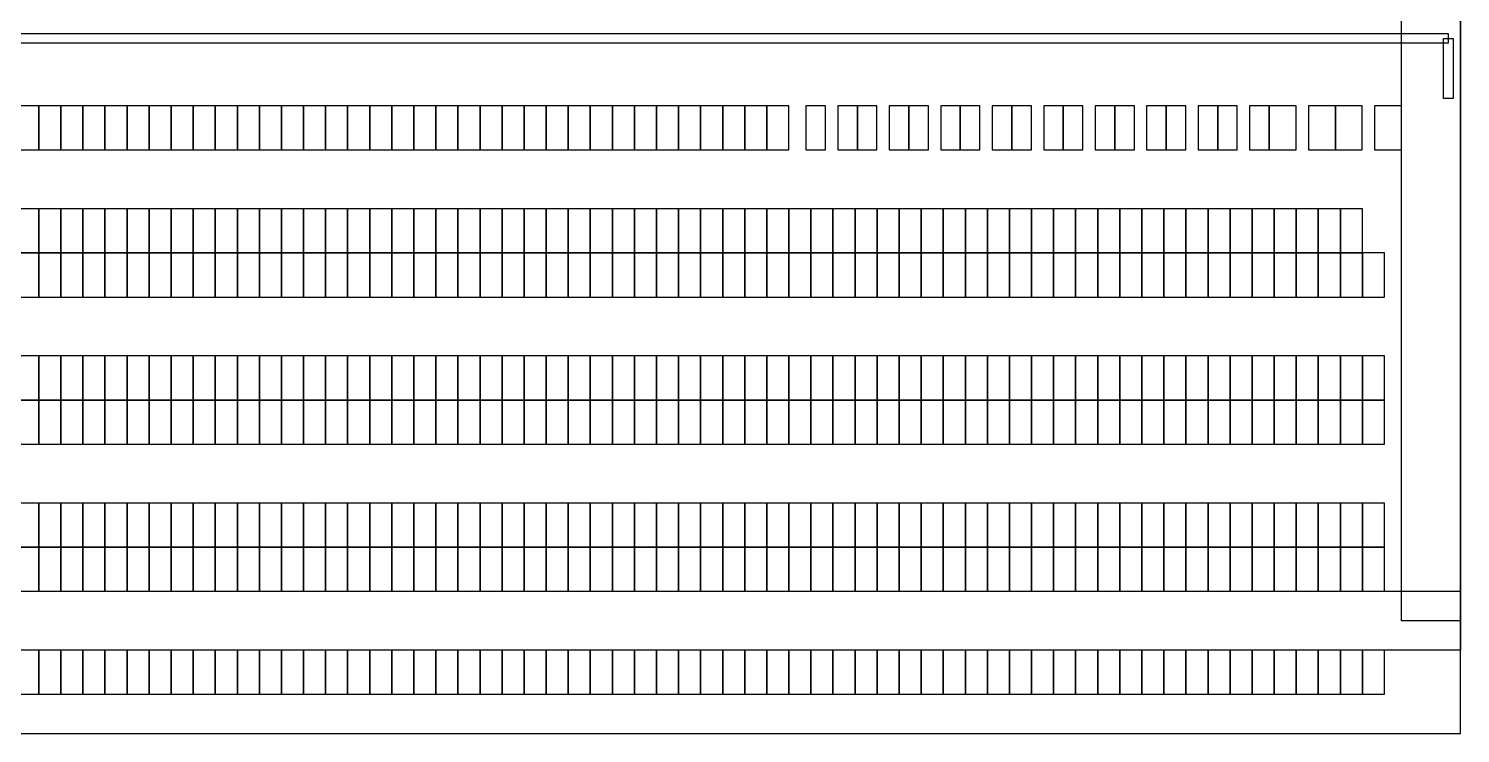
# Model space of a CAD drawing. Header units: metres. Extents: x 0 to 420, y -12 to 485.
# Drawn here: x 242 to 420, y 0 to 87.6 of the extents above; entities that cross this region are included whole.
import ezdxf

# ---------------------------------------------------------------- set-up
doc = ezdxf.new("R2010")
doc.units = ezdxf.units.M
for name, color, linetype in [('ASSUMED_BOUNDARY', 7, 'CONTINUOUS'), ('PARKING_L1', 7, 'CONTINUOUS'), ('PARKING_L1_ADA', 7, 'CONTINUOUS'), ('SITE_ROADS', 7, 'CONTINUOUS'), ('SITE_WALKS', 7, 'CONTINUOUS')]:
    doc.layers.add(name, color=color, linetype=linetype)

msp = doc.modelspace()

# ---------------------------------------------------------------- linework, layer by layer
at = {"layer": 'ASSUMED_BOUNDARY'}
msp.add_lwpolyline([(0, 0), (420, 0), (420, 485.4), (0, 485.4)], close=True, dxfattribs=at)
at = {"layer": 'PARKING_L1'}
for points in [[(240.4872, 72.5216), (243.2304, 72.5216), (243.2304, 78.008), (240.4872, 78.008)], [(243.2304, 72.5216), (245.9736, 72.5216), (245.9736, 78.008), (243.2304, 78.008)], [(245.9736, 72.5216), (248.7168, 72.5216), (248.7168, 78.008), (245.9736, 78.008)], [(248.7168, 72.5216), (251.46, 72.5216), (251.46, 78.008), (248.7168, 78.008)], [(251.46, 72.5216), (254.2032, 72.5216), (254.2032, 78.008), (251.46, 78.008)], [(254.2032, 72.5216), (256.9464, 72.5216), (256.9464, 78.008), (254.2032, 78.008)], [(256.9464, 72.5216), (259.6896, 72.5216), (259.6896, 78.008), (256.9464, 78.008)], [(259.6896, 72.5216), (262.4328, 72.5216), (262.4328, 78.008), (259.6896, 78.008)], [(262.4328, 72.5216), (265.176, 72.5216), (265.176, 78.008), (262.4328, 78.008)], [(265.176, 72.5216), (267.9192, 72.5216), (267.9192, 78.008), (265.176, 78.008)], [(267.9192, 72.5216), (270.6624, 72.5216), (270.6624, 78.008), (267.9192, 78.008)], [(270.6624, 72.5216), (273.4056, 72.5216), (273.4056, 78.008), (270.6624, 78.008)], [(273.4056, 72.5216), (276.1488, 72.5216), (276.1488, 78.008), (273.4056, 78.008)], [(276.1488, 72.5216), (278.892, 72.5216), (278.892, 78.008), (276.1488, 78.008)], [(278.892, 72.5216), (281.6352, 72.5216), (281.6352, 78.008), (278.892, 78.008)], [(281.6352, 72.5216), (284.3784, 72.5216), (284.3784, 78.008), (281.6352, 78.008)], [(284.3784, 72.5216), (287.1216, 72.5216), (287.1216, 78.008), (284.3784, 78.008)], [(287.1216, 72.5216), (289.8648, 72.5216), (289.8648, 78.008), (287.1216, 78.008)], [(289.8648, 72.5216), (292.608, 72.5216), (292.608, 78.008), (289.8648, 78.008)], [(292.608, 72.5216), (295.3512, 72.5216), (295.3512, 78.008), (292.608, 78.008)], [(295.3512, 72.5216), (298.0944, 72.5216), (298.0944, 78.008), (295.3512, 78.008)], [(298.0944, 72.5216), (300.8376, 72.5216), (300.8376, 78.008), (298.0944, 78.008)], [(300.8376, 72.5216), (303.5808, 72.5216), (303.5808, 78.008), (300.8376, 78.008)], [(303.5808, 72.5216), (306.324, 72.5216), (306.324, 78.008), (303.5808, 78.008)], [(306.324, 72.5216), (309.0672, 72.5216), (309.0672, 78.008), (306.324, 78.008)], [(309.0672, 72.5216), (311.8104, 72.5216), (311.8104, 78.008), (309.0672, 78.008)], [(311.8104, 72.5216), (314.5536, 72.5216), (314.5536, 78.008), (311.8104, 78.008)], [(314.5536, 72.5216), (317.2968, 72.5216), (317.2968, 78.008), (314.5536, 78.008)], [(317.2968, 72.5216), (320.04, 72.5216), (320.04, 78.008), (317.2968, 78.008)], [(320.04, 72.5216), (322.7832, 72.5216), (322.7832, 78.008), (320.04, 78.008)], [(322.7832, 72.5216), (325.5264, 72.5216), (325.5264, 78.008), (322.7832, 78.008)], [(325.5264, 72.5216), (328.2696, 72.5216), (328.2696, 78.008), (325.5264, 78.008)], [(328.2696, 72.5216), (331.0128, 72.5216), (331.0128, 78.008), (328.2696, 78.008)], [(331.0128, 72.5216), (333.756, 72.5216), (333.756, 78.008), (331.0128, 78.008)], [(333.756, 72.5216), (336.4992, 72.5216), (336.4992, 78.008), (333.756, 78.008)], [(240.4872, 59.72), (243.2304, 59.72), (243.2304, 65.2064), (240.4872, 65.2064)], [(243.2304, 59.72), (245.9736, 59.72), (245.9736, 65.2064), (243.2304, 65.2064)], [(245.9736, 59.72), (248.7168, 59.72), (248.7168, 65.2064), (245.9736, 65.2064)], [(248.7168, 59.72), (251.46, 59.72), (251.46, 65.2064), (248.7168, 65.2064)], [(251.46, 59.72), (254.2032, 59.72), (254.2032, 65.2064), (251.46, 65.2064)], [(254.2032, 59.72), (256.9464, 59.72), (256.9464, 65.2064), (254.2032, 65.2064)], [(256.9464, 59.72), (259.6896, 59.72), (259.6896, 65.2064), (256.9464, 65.2064)], [(259.6896, 59.72), (262.4328, 59.72), (262.4328, 65.2064), (259.6896, 65.2064)], [(262.4328, 59.72), (265.176, 59.72), (265.176, 65.2064), (262.4328, 65.2064)], [(265.176, 59.72), (267.9192, 59.72), (267.9192, 65.2064), (265.176, 65.2064)], [(267.9192, 59.72), (270.6624, 59.72), (270.6624, 65.2064), (267.9192, 65.2064)], [(270.6624, 59.72), (273.4056, 59.72), (273.4056, 65.2064), (270.6624, 65.2064)], [(273.4056, 59.72), (276.1488, 59.72), (276.1488, 65.2064), (273.4056, 65.2064)], [(276.1488, 59.72), (278.892, 59.72), (278.892, 65.2064), (276.1488, 65.2064)], [(278.892, 59.72), (281.6352, 59.72), (281.6352, 65.2064), (278.892, 65.2064)], [(281.6352, 59.72), (284.3784, 59.72), (284.3784, 65.2064), (281.6352, 65.2064)], [(284.3784, 59.72), (287.1216, 59.72), (287.1216, 65.2064), (284.3784, 65.2064)], [(287.1216, 59.72), (289.8648, 59.72), (289.8648, 65.2064), (287.1216, 65.2064)], [(289.8648, 59.72), (292.608, 59.72), (292.608, 65.2064), (289.8648, 65.2064)], [(292.608, 59.72), (295.3512, 59.72), (295.3512, 65.2064), (292.608, 65.2064)], [(295.3512, 59.72), (298.0944, 59.72), (298.0944, 65.2064), (295.3512, 65.2064)], [(298.0944, 59.72), (300.8376, 59.72), (300.8376, 65.2064), (298.0944, 65.2064)], [(300.8376, 59.72), (303.5808, 59.72), (303.5808, 65.2064), (300.8376, 65.2064)], [(303.5808, 59.72), (306.324, 59.72), (306.324, 65.2064), (303.5808, 65.2064)], [(306.324, 59.72), (309.0672, 59.72), (309.0672, 65.2064), (306.324, 65.2064)], [(309.0672, 59.72), (311.8104, 59.72), (311.8104, 65.2064), (309.0672, 65.2064)], [(311.8104, 59.72), (314.5536, 59.72), (314.5536, 65.2064), (311.8104, 65.2064)], [(314.5536, 59.72), (317.2968, 59.72), (317.2968, 65.2064), (314.5536, 65.2064)], [(317.2968, 59.72), (320.04, 59.72), (320.04, 65.2064), (317.2968, 65.2064)], [(320.04, 59.72), (322.7832, 59.72), (322.7832, 65.2064), (320.04, 65.2064)], [(322.7832, 59.72), (325.5264, 59.72), (325.5264, 65.2064), (322.7832, 65.2064)], [(325.5264, 59.72), (328.2696, 59.72), (328.2696, 65.2064), (325.5264, 65.2064)], [(328.2696, 59.72), (331.0128, 59.72), (331.0128, 65.2064), (328.2696, 65.2064)], [(331.0128, 59.72), (333.756, 59.72), (333.756, 65.2064), (331.0128, 65.2064)], [(333.756, 59.72), (336.4992, 59.72), (336.4992, 65.2064), (333.756, 65.2064)], [(336.4992, 59.72), (339.2424, 59.72), (339.2424, 65.2064), (336.4992, 65.2064)], [(339.2424, 59.72), (341.9856, 59.72), (341.9856, 65.2064), (339.2424, 65.2064)], [(341.9856, 59.72), (344.7288, 59.72), (344.7288, 65.2064), (341.9856, 65.2064)], [(344.7288, 59.72), (347.472, 59.72), (347.472, 65.2064), (344.7288, 65.2064)], [(347.472, 59.72), (350.2152, 59.72), (350.2152, 65.2064), (347.472, 65.2064)], [(350.2152, 59.72), (352.9584, 59.72), (352.9584, 65.2064), (350.2152, 65.2064)], [(352.9584, 59.72), (355.7016, 59.72), (355.7016, 65.2064), (352.9584, 65.2064)], [(355.7016, 59.72), (358.4448, 59.72), (358.4448, 65.2064), (355.7016, 65.2064)], [(358.4448, 59.72), (361.188, 59.72), (361.188, 65.2064), (358.4448, 65.2064)], [(361.188, 59.72), (363.9312, 59.72), (363.9312, 65.2064), (361.188, 65.2064)], [(363.9312, 59.72), (366.6744, 59.72), (366.6744, 65.2064), (363.9312, 65.2064)], [(366.6744, 59.72), (369.4176, 59.72), (369.4176, 65.2064), (366.6744, 65.2064)], [(369.4176, 59.72), (372.1608, 59.72), (372.1608, 65.2064), (369.4176, 65.2064)], [(372.1608, 59.72), (374.904, 59.72), (374.904, 65.2064), (372.1608, 65.2064)], [(374.904, 59.72), (377.6472, 59.72), (377.6472, 65.2064), (374.904, 65.2064)], [(377.6472, 59.72), (380.3904, 59.72), (380.3904, 65.2064), (377.6472, 65.2064)], [(380.3904, 59.72), (383.1336, 59.72), (383.1336, 65.2064), (380.3904, 65.2064)], [(383.1336, 59.72), (385.8768, 59.72), (385.8768, 65.2064), (383.1336, 65.2064)], [(385.8768, 59.72), (388.62, 59.72), (388.62, 65.2064), (385.8768, 65.2064)], [(388.62, 59.72), (391.3632, 59.72), (391.3632, 65.2064), (388.62, 65.2064)], [(391.3632, 59.72), (394.1064, 59.72), (394.1064, 65.2064), (391.3632, 65.2064)], [(394.1064, 59.72), (396.8496, 59.72), (396.8496, 65.2064), (394.1064, 65.2064)], [(396.8496, 59.72), (399.5928, 59.72), (399.5928, 65.2064), (396.8496, 65.2064)], [(399.5928, 59.72), (402.336, 59.72), (402.336, 65.2064), (399.5928, 65.2064)], [(402.336, 59.72), (405.0792, 59.72), (405.0792, 65.2064), (402.336, 65.2064)], [(405.0792, 59.72), (407.8224, 59.72), (407.8224, 65.2064), (405.0792, 65.2064)], [(240.4872, 54.2336), (243.2304, 54.2336), (243.2304, 59.72), (240.4872, 59.72)], [(243.2304, 54.2336), (245.9736, 54.2336), (245.9736, 59.72), (243.2304, 59.72)], [(245.9736, 54.2336), (248.7168, 54.2336), (248.7168, 59.72), (245.9736, 59.72)], [(248.7168, 54.2336), (251.46, 54.2336), (251.46, 59.72), (248.7168, 59.72)], [(251.46, 54.2336), (254.2032, 54.2336), (254.2032, 59.72), (251.46, 59.72)], [(254.2032, 54.2336), (256.9464, 54.2336), (256.9464, 59.72), (254.2032, 59.72)], [(256.9464, 54.2336), (259.6896, 54.2336), (259.6896, 59.72), (256.9464, 59.72)], [(259.6896, 54.2336), (262.4328, 54.2336), (262.4328, 59.72), (259.6896, 59.72)], [(262.4328, 54.2336), (265.176, 54.2336), (265.176, 59.72), (262.4328, 59.72)], [(265.176, 54.2336), (267.9192, 54.2336), (267.9192, 59.72), (265.176, 59.72)], [(267.9192, 54.2336), (270.6624, 54.2336), (270.6624, 59.72), (267.9192, 59.72)], [(270.6624, 54.2336), (273.4056, 54.2336), (273.4056, 59.72), (270.6624, 59.72)], [(273.4056, 54.2336), (276.1488, 54.2336), (276.1488, 59.72), (273.4056, 59.72)], [(276.1488, 54.2336), (278.892, 54.2336), (278.892, 59.72), (276.1488, 59.72)], [(278.892, 54.2336), (281.6352, 54.2336), (281.6352, 59.72), (278.892, 59.72)], [(281.6352, 54.2336), (284.3784, 54.2336), (284.3784, 59.72), (281.6352, 59.72)], [(284.3784, 54.2336), (287.1216, 54.2336), (287.1216, 59.72), (284.3784, 59.72)], [(287.1216, 54.2336), (289.8648, 54.2336), (289.8648, 59.72), (287.1216, 59.72)], [(289.8648, 54.2336), (292.608, 54.2336), (292.608, 59.72), (289.8648, 59.72)], [(292.608, 54.2336), (295.3512, 54.2336), (295.3512, 59.72), (292.608, 59.72)], [(295.3512, 54.2336), (298.0944, 54.2336), (298.0944, 59.72), (295.3512, 59.72)], [(298.0944, 54.2336), (300.8376, 54.2336), (300.8376, 59.72), (298.0944, 59.72)], [(300.8376, 54.2336), (303.5808, 54.2336), (303.5808, 59.72), (300.8376, 59.72)], [(303.5808, 54.2336), (306.324, 54.2336), (306.324, 59.72), (303.5808, 59.72)], [(306.324, 54.2336), (309.0672, 54.2336), (309.0672, 59.72), (306.324, 59.72)], [(309.0672, 54.2336), (311.8104, 54.2336), (311.8104, 59.72), (309.0672, 59.72)], [(311.8104, 54.2336), (314.5536, 54.2336), (314.5536, 59.72), (311.8104, 59.72)], [(314.5536, 54.2336), (317.2968, 54.2336), (317.2968, 59.72), (314.5536, 59.72)], [(317.2968, 54.2336), (320.04, 54.2336), (320.04, 59.72), (317.2968, 59.72)], [(320.04, 54.2336), (322.7832, 54.2336), (322.7832, 59.72), (320.04, 59.72)], [(322.7832, 54.2336), (325.5264, 54.2336), (325.5264, 59.72), (322.7832, 59.72)], [(325.5264, 54.2336), (328.2696, 54.2336), (328.2696, 59.72), (325.5264, 59.72)], [(328.2696, 54.2336), (331.0128, 54.2336), (331.0128, 59.72), (328.2696, 59.72)], [(331.0128, 54.2336), (333.756, 54.2336), (333.756, 59.72), (331.0128, 59.72)], [(333.756, 54.2336), (336.4992, 54.2336), (336.4992, 59.72), (333.756, 59.72)], [(336.4992, 54.2336), (339.2424, 54.2336), (339.2424, 59.72), (336.4992, 59.72)], [(339.2424, 54.2336), (341.9856, 54.2336), (341.9856, 59.72), (339.2424, 59.72)], [(341.9856, 54.2336), (344.7288, 54.2336), (344.7288, 59.72), (341.9856, 59.72)], [(344.7288, 54.2336), (347.472, 54.2336), (347.472, 59.72), (344.7288, 59.72)], [(347.472, 54.2336), (350.2152, 54.2336), (350.2152, 59.72), (347.472, 59.72)], [(350.2152, 54.2336), (352.9584, 54.2336), (352.9584, 59.72), (350.2152, 59.72)], [(352.9584, 54.2336), (355.7016, 54.2336), (355.7016, 59.72), (352.9584, 59.72)], [(355.7016, 54.2336), (358.4448, 54.2336), (358.4448, 59.72), (355.7016, 59.72)], [(358.4448, 54.2336), (361.188, 54.2336), (361.188, 59.72), (358.4448, 59.72)], [(361.188, 54.2336), (363.9312, 54.2336), (363.9312, 59.72), (361.188, 59.72)], [(363.9312, 54.2336), (366.6744, 54.2336), (366.6744, 59.72), (363.9312, 59.72)], [(366.6744, 54.2336), (369.4176, 54.2336), (369.4176, 59.72), (366.6744, 59.72)], [(369.4176, 54.2336), (372.1608, 54.2336), (372.1608, 59.72), (369.4176, 59.72)], [(372.1608, 54.2336), (374.904, 54.2336), (374.904, 59.72), (372.1608, 59.72)], [(374.904, 54.2336), (377.6472, 54.2336), (377.6472, 59.72), (374.904, 59.72)], [(377.6472, 54.2336), (380.3904, 54.2336), (380.3904, 59.72), (377.6472, 59.72)], [(380.3904, 54.2336), (383.1336, 54.2336), (383.1336, 59.72), (380.3904, 59.72)], [(383.1336, 54.2336), (385.8768, 54.2336), (385.8768, 59.72), (383.1336, 59.72)], [(385.8768, 54.2336), (388.62, 54.2336), (388.62, 59.72), (385.8768, 59.72)], [(388.62, 54.2336), (391.3632, 54.2336), (391.3632, 59.72), (388.62, 59.72)], [(391.3632, 54.2336), (394.1064, 54.2336), (394.1064, 59.72), (391.3632, 59.72)], [(394.1064, 54.2336), (396.8496, 54.2336), (396.8496, 59.72), (394.1064, 59.72)], [(396.8496, 54.2336), (399.5928, 54.2336), (399.5928, 59.72), (396.8496, 59.72)], [(399.5928, 54.2336), (402.336, 54.2336), (402.336, 59.72), (399.5928, 59.72)], [(402.336, 54.2336), (405.0792, 54.2336), (405.0792, 59.72), (402.336, 59.72)], [(405.0792, 54.2336), (407.8224, 54.2336), (407.8224, 59.72), (405.0792, 59.72)], [(407.8224, 54.2336), (410.5656, 54.2336), (410.5656, 59.72), (407.8224, 59.72)], [(240.4872, 41.432), (243.2304, 41.432), (243.2304, 46.9184), (240.4872, 46.9184)], [(243.2304, 41.432), (245.9736, 41.432), (245.9736, 46.9184), (243.2304, 46.9184)], [(245.9736, 41.432), (248.7168, 41.432), (248.7168, 46.9184), (245.9736, 46.9184)], [(248.7168, 41.432), (251.46, 41.432), (251.46, 46.9184), (248.7168, 46.9184)], [(251.46, 41.432), (254.2032, 41.432), (254.2032, 46.9184), (251.46, 46.9184)], [(254.2032, 41.432), (256.9464, 41.432), (256.9464, 46.9184), (254.2032, 46.9184)], [(256.9464, 41.432), (259.6896, 41.432), (259.6896, 46.9184), (256.9464, 46.9184)], [(259.6896, 41.432), (262.4328, 41.432), (262.4328, 46.9184), (259.6896, 46.9184)], [(262.4328, 41.432), (265.176, 41.432), (265.176, 46.9184), (262.4328, 46.9184)], [(265.176, 41.432), (267.9192, 41.432), (267.9192, 46.9184), (265.176, 46.9184)], [(267.9192, 41.432), (270.6624, 41.432), (270.6624, 46.9184), (267.9192, 46.9184)], [(270.6624, 41.432), (273.4056, 41.432), (273.4056, 46.9184), (270.6624, 46.9184)], [(273.4056, 41.432), (276.1488, 41.432), (276.1488, 46.9184), (273.4056, 46.9184)], [(276.1488, 41.432), (278.892, 41.432), (278.892, 46.9184), (276.1488, 46.9184)], [(278.892, 41.432), (281.6352, 41.432), (281.6352, 46.9184), (278.892, 46.9184)], [(281.6352, 41.432), (284.3784, 41.432), (284.3784, 46.9184), (281.6352, 46.9184)], [(284.3784, 41.432), (287.1216, 41.432), (287.1216, 46.9184), (284.3784, 46.9184)], [(287.1216, 41.432), (289.8648, 41.432), (289.8648, 46.9184), (287.1216, 46.9184)], [(289.8648, 41.432), (292.608, 41.432), (292.608, 46.9184), (289.8648, 46.9184)], [(292.608, 41.432), (295.3512, 41.432), (295.3512, 46.9184), (292.608, 46.9184)], [(295.3512, 41.432), (298.0944, 41.432), (298.0944, 46.9184), (295.3512, 46.9184)], [(298.0944, 41.432), (300.8376, 41.432), (300.8376, 46.9184), (298.0944, 46.9184)], [(300.8376, 41.432), (303.5808, 41.432), (303.5808, 46.9184), (300.8376, 46.9184)], [(303.5808, 41.432), (306.324, 41.432), (306.324, 46.9184), (303.5808, 46.9184)], [(306.324, 41.432), (309.0672, 41.432), (309.0672, 46.9184), (306.324, 46.9184)], [(309.0672, 41.432), (311.8104, 41.432), (311.8104, 46.9184), (309.0672, 46.9184)], [(311.8104, 41.432), (314.5536, 41.432), (314.5536, 46.9184), (311.8104, 46.9184)], [(314.5536, 41.432), (317.2968, 41.432), (317.2968, 46.9184), (314.5536, 46.9184)], [(317.2968, 41.432), (320.04, 41.432), (320.04, 46.9184), (317.2968, 46.9184)], [(320.04, 41.432), (322.7832, 41.432), (322.7832, 46.9184), (320.04, 46.9184)], [(322.7832, 41.432), (325.5264, 41.432), (325.5264, 46.9184), (322.7832, 46.9184)], [(325.5264, 41.432), (328.2696, 41.432), (328.2696, 46.9184), (325.5264, 46.9184)], [(328.2696, 41.432), (331.0128, 41.432), (331.0128, 46.9184), (328.2696, 46.9184)], [(331.0128, 41.432), (333.756, 41.432), (333.756, 46.9184), (331.0128, 46.9184)], [(333.756, 41.432), (336.4992, 41.432), (336.4992, 46.9184), (333.756, 46.9184)], [(336.4992, 41.432), (339.2424, 41.432), (339.2424, 46.9184), (336.4992, 46.9184)], [(339.2424, 41.432), (341.9856, 41.432), (341.9856, 46.9184), (339.2424, 46.9184)], [(341.9856, 41.432), (344.7288, 41.432), (344.7288, 46.9184), (341.9856, 46.9184)], [(344.7288, 41.432), (347.472, 41.432), (347.472, 46.9184), (344.7288, 46.9184)], [(347.472, 41.432), (350.2152, 41.432), (350.2152, 46.9184), (347.472, 46.9184)], [(350.2152, 41.432), (352.9584, 41.432), (352.9584, 46.9184), (350.2152, 46.9184)], [(352.9584, 41.432), (355.7016, 41.432), (355.7016, 46.9184), (352.9584, 46.9184)], [(355.7016, 41.432), (358.4448, 41.432), (358.4448, 46.9184), (355.7016, 46.9184)], [(358.4448, 41.432), (361.188, 41.432), (361.188, 46.9184), (358.4448, 46.9184)], [(361.188, 41.432), (363.9312, 41.432), (363.9312, 46.9184), (361.188, 46.9184)], [(363.9312, 41.432), (366.6744, 41.432), (366.6744, 46.9184), (363.9312, 46.9184)], [(366.6744, 41.432), (369.4176, 41.432), (369.4176, 46.9184), (366.6744, 46.9184)], [(369.4176, 41.432), (372.1608, 41.432), (372.1608, 46.9184), (369.4176, 46.9184)], [(372.1608, 41.432), (374.904, 41.432), (374.904, 46.9184), (372.1608, 46.9184)], [(374.904, 41.432), (377.6472, 41.432), (377.6472, 46.9184), (374.904, 46.9184)], [(377.6472, 41.432), (380.3904, 41.432), (380.3904, 46.9184), (377.6472, 46.9184)], [(380.3904, 41.432), (383.1336, 41.432), (383.1336, 46.9184), (380.3904, 46.9184)], [(383.1336, 41.432), (385.8768, 41.432), (385.8768, 46.9184), (383.1336, 46.9184)], [(385.8768, 41.432), (388.62, 41.432), (388.62, 46.9184), (385.8768, 46.9184)], [(388.62, 41.432), (391.3632, 41.432), (391.3632, 46.9184), (388.62, 46.9184)], [(391.3632, 41.432), (394.1064, 41.432), (394.1064, 46.9184), (391.3632, 46.9184)], [(394.1064, 41.432), (396.8496, 41.432), (396.8496, 46.9184), (394.1064, 46.9184)], [(396.8496, 41.432), (399.5928, 41.432), (399.5928, 46.9184), (396.8496, 46.9184)], [(399.5928, 41.432), (402.336, 41.432), (402.336, 46.9184), (399.5928, 46.9184)], [(402.336, 41.432), (405.0792, 41.432), (405.0792, 46.9184), (402.336, 46.9184)], [(405.0792, 41.432), (407.8224, 41.432), (407.8224, 46.9184), (405.0792, 46.9184)], [(407.8224, 41.432), (410.5656, 41.432), (410.5656, 46.9184), (407.8224, 46.9184)], [(240.4872, 35.9456), (243.2304, 35.9456), (243.2304, 41.432), (240.4872, 41.432)], [(243.2304, 35.9456), (245.9736, 35.9456), (245.9736, 41.432), (243.2304, 41.432)], [(245.9736, 35.9456), (248.7168, 35.9456), (248.7168, 41.432), (245.9736, 41.432)], [(248.7168, 35.9456), (251.46, 35.9456), (251.46, 41.432), (248.7168, 41.432)], [(251.46, 35.9456), (254.2032, 35.9456), (254.2032, 41.432), (251.46, 41.432)], [(254.2032, 35.9456), (256.9464, 35.9456), (256.9464, 41.432), (254.2032, 41.432)], [(256.9464, 35.9456), (259.6896, 35.9456), (259.6896, 41.432), (256.9464, 41.432)], [(259.6896, 35.9456), (262.4328, 35.9456), (262.4328, 41.432), (259.6896, 41.432)], [(262.4328, 35.9456), (265.176, 35.9456), (265.176, 41.432), (262.4328, 41.432)], [(265.176, 35.9456), (267.9192, 35.9456), (267.9192, 41.432), (265.176, 41.432)], [(267.9192, 35.9456), (270.6624, 35.9456), (270.6624, 41.432), (267.9192, 41.432)], [(270.6624, 35.9456), (273.4056, 35.9456), (273.4056, 41.432), (270.6624, 41.432)], [(273.4056, 35.9456), (276.1488, 35.9456), (276.1488, 41.432), (273.4056, 41.432)], [(276.1488, 35.9456), (278.892, 35.9456), (278.892, 41.432), (276.1488, 41.432)], [(278.892, 35.9456), (281.6352, 35.9456), (281.6352, 41.432), (278.892, 41.432)], [(281.6352, 35.9456), (284.3784, 35.9456), (284.3784, 41.432), (281.6352, 41.432)], [(284.3784, 35.9456), (287.1216, 35.9456), (287.1216, 41.432), (284.3784, 41.432)], [(287.1216, 35.9456), (289.8648, 35.9456), (289.8648, 41.432), (287.1216, 41.432)], [(289.8648, 35.9456), (292.608, 35.9456), (292.608, 41.432), (289.8648, 41.432)], [(292.608, 35.9456), (295.3512, 35.9456), (295.3512, 41.432), (292.608, 41.432)], [(295.3512, 35.9456), (298.0944, 35.9456), (298.0944, 41.432), (295.3512, 41.432)], [(298.0944, 35.9456), (300.8376, 35.9456), (300.8376, 41.432), (298.0944, 41.432)], [(300.8376, 35.9456), (303.5808, 35.9456), (303.5808, 41.432), (300.8376, 41.432)], [(303.5808, 35.9456), (306.324, 35.9456), (306.324, 41.432), (303.5808, 41.432)], [(306.324, 35.9456), (309.0672, 35.9456), (309.0672, 41.432), (306.324, 41.432)], [(309.0672, 35.9456), (311.8104, 35.9456), (311.8104, 41.432), (309.0672, 41.432)], [(311.8104, 35.9456), (314.5536, 35.9456), (314.5536, 41.432), (311.8104, 41.432)], [(314.5536, 35.9456), (317.2968, 35.9456), (317.2968, 41.432), (314.5536, 41.432)], [(317.2968, 35.9456), (320.04, 35.9456), (320.04, 41.432), (317.2968, 41.432)], [(320.04, 35.9456), (322.7832, 35.9456), (322.7832, 41.432), (320.04, 41.432)], [(322.7832, 35.9456), (325.5264, 35.9456), (325.5264, 41.432), (322.7832, 41.432)], [(325.5264, 35.9456), (328.2696, 35.9456), (328.2696, 41.432), (325.5264, 41.432)], [(328.2696, 35.9456), (331.0128, 35.9456), (331.0128, 41.432), (328.2696, 41.432)], [(331.0128, 35.9456), (333.756, 35.9456), (333.756, 41.432), (331.0128, 41.432)], [(333.756, 35.9456), (336.4992, 35.9456), (336.4992, 41.432), (333.756, 41.432)], [(336.4992, 35.9456), (339.2424, 35.9456), (339.2424, 41.432), (336.4992, 41.432)], [(339.2424, 35.9456), (341.9856, 35.9456), (341.9856, 41.432), (339.2424, 41.432)], [(341.9856, 35.9456), (344.7288, 35.9456), (344.7288, 41.432), (341.9856, 41.432)], [(344.7288, 35.9456), (347.472, 35.9456), (347.472, 41.432), (344.7288, 41.432)], [(347.472, 35.9456), (350.2152, 35.9456), (350.2152, 41.432), (347.472, 41.432)], [(350.2152, 35.9456), (352.9584, 35.9456), (352.9584, 41.432), (350.2152, 41.432)], [(352.9584, 35.9456), (355.7016, 35.9456), (355.7016, 41.432), (352.9584, 41.432)], [(355.7016, 35.9456), (358.4448, 35.9456), (358.4448, 41.432), (355.7016, 41.432)], [(358.4448, 35.9456), (361.188, 35.9456), (361.188, 41.432), (358.4448, 41.432)], [(361.188, 35.9456), (363.9312, 35.9456), (363.9312, 41.432), (361.188, 41.432)], [(363.9312, 35.9456), (366.6744, 35.9456), (366.6744, 41.432), (363.9312, 41.432)], [(366.6744, 35.9456), (369.4176, 35.9456), (369.4176, 41.432), (366.6744, 41.432)], [(369.4176, 35.9456), (372.1608, 35.9456), (372.1608, 41.432), (369.4176, 41.432)], [(372.1608, 35.9456), (374.904, 35.9456), (374.904, 41.432), (372.1608, 41.432)], [(374.904, 35.9456), (377.6472, 35.9456), (377.6472, 41.432), (374.904, 41.432)], [(377.6472, 35.9456), (380.3904, 35.9456), (380.3904, 41.432), (377.6472, 41.432)], [(380.3904, 35.9456), (383.1336, 35.9456), (383.1336, 41.432), (380.3904, 41.432)], [(383.1336, 35.9456), (385.8768, 35.9456), (385.8768, 41.432), (383.1336, 41.432)], [(385.8768, 35.9456), (388.62, 35.9456), (388.62, 41.432), (385.8768, 41.432)], [(388.62, 35.9456), (391.3632, 35.9456), (391.3632, 41.432), (388.62, 41.432)], [(391.3632, 35.9456), (394.1064, 35.9456), (394.1064, 41.432), (391.3632, 41.432)], [(394.1064, 35.9456), (396.8496, 35.9456), (396.8496, 41.432), (394.1064, 41.432)], [(396.8496, 35.9456), (399.5928, 35.9456), (399.5928, 41.432), (396.8496, 41.432)], [(399.5928, 35.9456), (402.336, 35.9456), (402.336, 41.432), (399.5928, 41.432)], [(402.336, 35.9456), (405.0792, 35.9456), (405.0792, 41.432), (402.336, 41.432)], [(405.0792, 35.9456), (407.8224, 35.9456), (407.8224, 41.432), (405.0792, 41.432)], [(407.8224, 35.9456), (410.5656, 35.9456), (410.5656, 41.432), (407.8224, 41.432)], [(240.4872, 23.144), (243.2304, 23.144), (243.2304, 28.6304), (240.4872, 28.6304)], [(243.2304, 23.144), (245.9736, 23.144), (245.9736, 28.6304), (243.2304, 28.6304)], [(245.9736, 23.144), (248.7168, 23.144), (248.7168, 28.6304), (245.9736, 28.6304)], [(248.7168, 23.144), (251.46, 23.144), (251.46, 28.6304), (248.7168, 28.6304)], [(251.46, 23.144), (254.2032, 23.144), (254.2032, 28.6304), (251.46, 28.6304)], [(254.2032, 23.144), (256.9464, 23.144), (256.9464, 28.6304), (254.2032, 28.6304)], [(256.9464, 23.144), (259.6896, 23.144), (259.6896, 28.6304), (256.9464, 28.6304)], [(259.6896, 23.144), (262.4328, 23.144), (262.4328, 28.6304), (259.6896, 28.6304)], [(262.4328, 23.144), (265.176, 23.144), (265.176, 28.6304), (262.4328, 28.6304)], [(265.176, 23.144), (267.9192, 23.144), (267.9192, 28.6304), (265.176, 28.6304)], [(267.9192, 23.144), (270.6624, 23.144), (270.6624, 28.6304), (267.9192, 28.6304)], [(270.6624, 23.144), (273.4056, 23.144), (273.4056, 28.6304), (270.6624, 28.6304)], [(273.4056, 23.144), (276.1488, 23.144), (276.1488, 28.6304), (273.4056, 28.6304)], [(276.1488, 23.144), (278.892, 23.144), (278.892, 28.6304), (276.1488, 28.6304)], [(278.892, 23.144), (281.6352, 23.144), (281.6352, 28.6304), (278.892, 28.6304)], [(281.6352, 23.144), (284.3784, 23.144), (284.3784, 28.6304), (281.6352, 28.6304)], [(284.3784, 23.144), (287.1216, 23.144), (287.1216, 28.6304), (284.3784, 28.6304)], [(287.1216, 23.144), (289.8648, 23.144), (289.8648, 28.6304), (287.1216, 28.6304)], [(289.8648, 23.144), (292.608, 23.144), (292.608, 28.6304), (289.8648, 28.6304)], [(292.608, 23.144), (295.3512, 23.144), (295.3512, 28.6304), (292.608, 28.6304)], [(295.3512, 23.144), (298.0944, 23.144), (298.0944, 28.6304), (295.3512, 28.6304)], [(298.0944, 23.144), (300.8376, 23.144), (300.8376, 28.6304), (298.0944, 28.6304)], [(300.8376, 23.144), (303.5808, 23.144), (303.5808, 28.6304), (300.8376, 28.6304)], [(303.5808, 23.144), (306.324, 23.144), (306.324, 28.6304), (303.5808, 28.6304)], [(306.324, 23.144), (309.0672, 23.144), (309.0672, 28.6304), (306.324, 28.6304)], [(309.0672, 23.144), (311.8104, 23.144), (311.8104, 28.6304), (309.0672, 28.6304)], [(311.8104, 23.144), (314.5536, 23.144), (314.5536, 28.6304), (311.8104, 28.6304)], [(314.5536, 23.144), (317.2968, 23.144), (317.2968, 28.6304), (314.5536, 28.6304)], [(317.2968, 23.144), (320.04, 23.144), (320.04, 28.6304), (317.2968, 28.6304)], [(320.04, 23.144), (322.7832, 23.144), (322.7832, 28.6304), (320.04, 28.6304)], [(322.7832, 23.144), (325.5264, 23.144), (325.5264, 28.6304), (322.7832, 28.6304)], [(325.5264, 23.144), (328.2696, 23.144), (328.2696, 28.6304), (325.5264, 28.6304)], [(328.2696, 23.144), (331.0128, 23.144), (331.0128, 28.6304), (328.2696, 28.6304)], [(331.0128, 23.144), (333.756, 23.144), (333.756, 28.6304), (331.0128, 28.6304)], [(333.756, 23.144), (336.4992, 23.144), (336.4992, 28.6304), (333.756, 28.6304)], [(336.4992, 23.144), (339.2424, 23.144), (339.2424, 28.6304), (336.4992, 28.6304)], [(339.2424, 23.144), (341.9856, 23.144), (341.9856, 28.6304), (339.2424, 28.6304)], [(341.9856, 23.144), (344.7288, 23.144), (344.7288, 28.6304), (341.9856, 28.6304)], [(344.7288, 23.144), (347.472, 23.144), (347.472, 28.6304), (344.7288, 28.6304)], [(347.472, 23.144), (350.2152, 23.144), (350.2152, 28.6304), (347.472, 28.6304)], [(350.2152, 23.144), (352.9584, 23.144), (352.9584, 28.6304), (350.2152, 28.6304)], [(352.9584, 23.144), (355.7016, 23.144), (355.7016, 28.6304), (352.9584, 28.6304)], [(355.7016, 23.144), (358.4448, 23.144), (358.4448, 28.6304), (355.7016, 28.6304)], [(358.4448, 23.144), (361.188, 23.144), (361.188, 28.6304), (358.4448, 28.6304)], [(361.188, 23.144), (363.9312, 23.144), (363.9312, 28.6304), (361.188, 28.6304)], [(363.9312, 23.144), (366.6744, 23.144), (366.6744, 28.6304), (363.9312, 28.6304)], [(366.6744, 23.144), (369.4176, 23.144), (369.4176, 28.6304), (366.6744, 28.6304)], [(369.4176, 23.144), (372.1608, 23.144), (372.1608, 28.6304), (369.4176, 28.6304)], [(372.1608, 23.144), (374.904, 23.144), (374.904, 28.6304), (372.1608, 28.6304)], [(374.904, 23.144), (377.6472, 23.144), (377.6472, 28.6304), (374.904, 28.6304)], [(377.6472, 23.144), (380.3904, 23.144), (380.3904, 28.6304), (377.6472, 28.6304)], [(380.3904, 23.144), (383.1336, 23.144), (383.1336, 28.6304), (380.3904, 28.6304)], [(383.1336, 23.144), (385.8768, 23.144), (385.8768, 28.6304), (383.1336, 28.6304)], [(385.8768, 23.144), (388.62, 23.144), (388.62, 28.6304), (385.8768, 28.6304)], [(388.62, 23.144), (391.3632, 23.144), (391.3632, 28.6304), (388.62, 28.6304)], [(391.3632, 23.144), (394.1064, 23.144), (394.1064, 28.6304), (391.3632, 28.6304)], [(394.1064, 23.144), (396.8496, 23.144), (396.8496, 28.6304), (394.1064, 28.6304)], [(396.8496, 23.144), (399.5928, 23.144), (399.5928, 28.6304), (396.8496, 28.6304)], [(399.5928, 23.144), (402.336, 23.144), (402.336, 28.6304), (399.5928, 28.6304)], [(402.336, 23.144), (405.0792, 23.144), (405.0792, 28.6304), (402.336, 28.6304)], [(405.0792, 23.144), (407.8224, 23.144), (407.8224, 28.6304), (405.0792, 28.6304)], [(407.8224, 23.144), (410.5656, 23.144), (410.5656, 28.6304), (407.8224, 28.6304)], [(240.4872, 17.6576), (243.2304, 17.6576), (243.2304, 23.144), (240.4872, 23.144)], [(243.2304, 17.6576), (245.9736, 17.6576), (245.9736, 23.144), (243.2304, 23.144)], [(245.9736, 17.6576), (248.7168, 17.6576), (248.7168, 23.144), (245.9736, 23.144)], [(248.7168, 17.6576), (251.46, 17.6576), (251.46, 23.144), (248.7168, 23.144)], [(251.46, 17.6576), (254.2032, 17.6576), (254.2032, 23.144), (251.46, 23.144)], [(254.2032, 17.6576), (256.9464, 17.6576), (256.9464, 23.144), (254.2032, 23.144)], [(256.9464, 17.6576), (259.6896, 17.6576), (259.6896, 23.144), (256.9464, 23.144)], [(259.6896, 17.6576), (262.4328, 17.6576), (262.4328, 23.144), (259.6896, 23.144)], [(262.4328, 17.6576), (265.176, 17.6576), (265.176, 23.144), (262.4328, 23.144)], [(265.176, 17.6576), (267.9192, 17.6576), (267.9192, 23.144), (265.176, 23.144)], [(267.9192, 17.6576), (270.6624, 17.6576), (270.6624, 23.144), (267.9192, 23.144)], [(270.6624, 17.6576), (273.4056, 17.6576), (273.4056, 23.144), (270.6624, 23.144)], [(273.4056, 17.6576), (276.1488, 17.6576), (276.1488, 23.144), (273.4056, 23.144)], [(276.1488, 17.6576), (278.892, 17.6576), (278.892, 23.144), (276.1488, 23.144)], [(278.892, 17.6576), (281.6352, 17.6576), (281.6352, 23.144), (278.892, 23.144)], [(281.6352, 17.6576), (284.3784, 17.6576), (284.3784, 23.144), (281.6352, 23.144)], [(284.3784, 17.6576), (287.1216, 17.6576), (287.1216, 23.144), (284.3784, 23.144)], [(287.1216, 17.6576), (289.8648, 17.6576), (289.8648, 23.144), (287.1216, 23.144)], [(289.8648, 17.6576), (292.608, 17.6576), (292.608, 23.144), (289.8648, 23.144)], [(292.608, 17.6576), (295.3512, 17.6576), (295.3512, 23.144), (292.608, 23.144)], [(295.3512, 17.6576), (298.0944, 17.6576), (298.0944, 23.144), (295.3512, 23.144)], [(298.0944, 17.6576), (300.8376, 17.6576), (300.8376, 23.144), (298.0944, 23.144)], [(300.8376, 17.6576), (303.5808, 17.6576), (303.5808, 23.144), (300.8376, 23.144)], [(303.5808, 17.6576), (306.324, 17.6576), (306.324, 23.144), (303.5808, 23.144)], [(306.324, 17.6576), (309.0672, 17.6576), (309.0672, 23.144), (306.324, 23.144)], [(309.0672, 17.6576), (311.8104, 17.6576), (311.8104, 23.144), (309.0672, 23.144)], [(311.8104, 17.6576), (314.5536, 17.6576), (314.5536, 23.144), (311.8104, 23.144)], [(314.5536, 17.6576), (317.2968, 17.6576), (317.2968, 23.144), (314.5536, 23.144)], [(317.2968, 17.6576), (320.04, 17.6576), (320.04, 23.144), (317.2968, 23.144)], [(320.04, 17.6576), (322.7832, 17.6576), (322.7832, 23.144), (320.04, 23.144)], [(322.7832, 17.6576), (325.5264, 17.6576), (325.5264, 23.144), (322.7832, 23.144)], [(325.5264, 17.6576), (328.2696, 17.6576), (328.2696, 23.144), (325.5264, 23.144)], [(328.2696, 17.6576), (331.0128, 17.6576), (331.0128, 23.144), (328.2696, 23.144)], [(331.0128, 17.6576), (333.756, 17.6576), (333.756, 23.144), (331.0128, 23.144)], [(333.756, 17.6576), (336.4992, 17.6576), (336.4992, 23.144), (333.756, 23.144)], [(336.4992, 17.6576), (339.2424, 17.6576), (339.2424, 23.144), (336.4992, 23.144)], [(339.2424, 17.6576), (341.9856, 17.6576), (341.9856, 23.144), (339.2424, 23.144)], [(341.9856, 17.6576), (344.7288, 17.6576), (344.7288, 23.144), (341.9856, 23.144)], [(344.7288, 17.6576), (347.472, 17.6576), (347.472, 23.144), (344.7288, 23.144)], [(347.472, 17.6576), (350.2152, 17.6576), (350.2152, 23.144), (347.472, 23.144)], [(350.2152, 17.6576), (352.9584, 17.6576), (352.9584, 23.144), (350.2152, 23.144)], [(352.9584, 17.6576), (355.7016, 17.6576), (355.7016, 23.144), (352.9584, 23.144)], [(355.7016, 17.6576), (358.4448, 17.6576), (358.4448, 23.144), (355.7016, 23.144)], [(358.4448, 17.6576), (361.188, 17.6576), (361.188, 23.144), (358.4448, 23.144)], [(361.188, 17.6576), (363.9312, 17.6576), (363.9312, 23.144), (361.188, 23.144)], [(363.9312, 17.6576), (366.6744, 17.6576), (366.6744, 23.144), (363.9312, 23.144)], [(366.6744, 17.6576), (369.4176, 17.6576), (369.4176, 23.144), (366.6744, 23.144)], [(369.4176, 17.6576), (372.1608, 17.6576), (372.1608, 23.144), (369.4176, 23.144)], [(372.1608, 17.6576), (374.904, 17.6576), (374.904, 23.144), (372.1608, 23.144)], [(374.904, 17.6576), (377.6472, 17.6576), (377.6472, 23.144), (374.904, 23.144)], [(377.6472, 17.6576), (380.3904, 17.6576), (380.3904, 23.144), (377.6472, 23.144)], [(380.3904, 17.6576), (383.1336, 17.6576), (383.1336, 23.144), (380.3904, 23.144)], [(383.1336, 17.6576), (385.8768, 17.6576), (385.8768, 23.144), (383.1336, 23.144)], [(385.8768, 17.6576), (388.62, 17.6576), (388.62, 23.144), (385.8768, 23.144)], [(388.62, 17.6576), (391.3632, 17.6576), (391.3632, 23.144), (388.62, 23.144)], [(391.3632, 17.6576), (394.1064, 17.6576), (394.1064, 23.144), (391.3632, 23.144)], [(394.1064, 17.6576), (396.8496, 17.6576), (396.8496, 23.144), (394.1064, 23.144)], [(396.8496, 17.6576), (399.5928, 17.6576), (399.5928, 23.144), (396.8496, 23.144)], [(399.5928, 17.6576), (402.336, 17.6576), (402.336, 23.144), (399.5928, 23.144)], [(402.336, 17.6576), (405.0792, 17.6576), (405.0792, 23.144), (402.336, 23.144)], [(405.0792, 17.6576), (407.8224, 17.6576), (407.8224, 23.144), (405.0792, 23.144)], [(407.8224, 17.6576), (410.5656, 17.6576), (410.5656, 23.144), (407.8224, 23.144)], [(240.4872, 4.856), (243.2304, 4.856), (243.2304, 10.3424), (240.4872, 10.3424)], [(243.2304, 4.856), (245.9736, 4.856), (245.9736, 10.3424), (243.2304, 10.3424)], [(245.9736, 4.856), (248.7168, 4.856), (248.7168, 10.3424), (245.9736, 10.3424)], [(248.7168, 4.856), (251.46, 4.856), (251.46, 10.3424), (248.7168, 10.3424)], [(251.46, 4.856), (254.2032, 4.856), (254.2032, 10.3424), (251.46, 10.3424)], [(254.2032, 4.856), (256.9464, 4.856), (256.9464, 10.3424), (254.2032, 10.3424)], [(256.9464, 4.856), (259.6896, 4.856), (259.6896, 10.3424), (256.9464, 10.3424)], [(259.6896, 4.856), (262.4328, 4.856), (262.4328, 10.3424), (259.6896, 10.3424)], [(262.4328, 4.856), (265.176, 4.856), (265.176, 10.3424), (262.4328, 10.3424)], [(265.176, 4.856), (267.9192, 4.856), (267.9192, 10.3424), (265.176, 10.3424)], [(267.9192, 4.856), (270.6624, 4.856), (270.6624, 10.3424), (267.9192, 10.3424)], [(270.6624, 4.856), (273.4056, 4.856), (273.4056, 10.3424), (270.6624, 10.3424)], [(273.4056, 4.856), (276.1488, 4.856), (276.1488, 10.3424), (273.4056, 10.3424)], [(276.1488, 4.856), (278.892, 4.856), (278.892, 10.3424), (276.1488, 10.3424)], [(278.892, 4.856), (281.6352, 4.856), (281.6352, 10.3424), (278.892, 10.3424)], [(281.6352, 4.856), (284.3784, 4.856), (284.3784, 10.3424), (281.6352, 10.3424)], [(284.3784, 4.856), (287.1216, 4.856), (287.1216, 10.3424), (284.3784, 10.3424)], [(287.1216, 4.856), (289.8648, 4.856), (289.8648, 10.3424), (287.1216, 10.3424)], [(289.8648, 4.856), (292.608, 4.856), (292.608, 10.3424), (289.8648, 10.3424)], [(292.608, 4.856), (295.3512, 4.856), (295.3512, 10.3424), (292.608, 10.3424)], [(295.3512, 4.856), (298.0944, 4.856), (298.0944, 10.3424), (295.3512, 10.3424)], [(298.0944, 4.856), (300.8376, 4.856), (300.8376, 10.3424), (298.0944, 10.3424)], [(300.8376, 4.856), (303.5808, 4.856), (303.5808, 10.3424), (300.8376, 10.3424)], [(303.5808, 4.856), (306.324, 4.856), (306.324, 10.3424), (303.5808, 10.3424)], [(306.324, 4.856), (309.0672, 4.856), (309.0672, 10.3424), (306.324, 10.3424)], [(309.0672, 4.856), (311.8104, 4.856), (311.8104, 10.3424), (309.0672, 10.3424)], [(311.8104, 4.856), (314.5536, 4.856), (314.5536, 10.3424), (311.8104, 10.3424)], [(314.5536, 4.856), (317.2968, 4.856), (317.2968, 10.3424), (314.5536, 10.3424)], [(317.2968, 4.856), (320.04, 4.856), (320.04, 10.3424), (317.2968, 10.3424)], [(320.04, 4.856), (322.7832, 4.856), (322.7832, 10.3424), (320.04, 10.3424)], [(322.7832, 4.856), (325.5264, 4.856), (325.5264, 10.3424), (322.7832, 10.3424)], [(325.5264, 4.856), (328.2696, 4.856), (328.2696, 10.3424), (325.5264, 10.3424)], [(328.2696, 4.856), (331.0128, 4.856), (331.0128, 10.3424), (328.2696, 10.3424)], [(331.0128, 4.856), (333.756, 4.856), (333.756, 10.3424), (331.0128, 10.3424)], [(333.756, 4.856), (336.4992, 4.856), (336.4992, 10.3424), (333.756, 10.3424)], [(336.4992, 4.856), (339.2424, 4.856), (339.2424, 10.3424), (336.4992, 10.3424)], [(339.2424, 4.856), (341.9856, 4.856), (341.9856, 10.3424), (339.2424, 10.3424)], [(341.9856, 4.856), (344.7288, 4.856), (344.7288, 10.3424), (341.9856, 10.3424)], [(344.7288, 4.856), (347.472, 4.856), (347.472, 10.3424), (344.7288, 10.3424)], [(347.472, 4.856), (350.2152, 4.856), (350.2152, 10.3424), (347.472, 10.3424)], [(350.2152, 4.856), (352.9584, 4.856), (352.9584, 10.3424), (350.2152, 10.3424)], [(352.9584, 4.856), (355.7016, 4.856), (355.7016, 10.3424), (352.9584, 10.3424)], [(355.7016, 4.856), (358.4448, 4.856), (358.4448, 10.3424), (355.7016, 10.3424)], [(358.4448, 4.856), (361.188, 4.856), (361.188, 10.3424), (358.4448, 10.3424)], [(361.188, 4.856), (363.9312, 4.856), (363.9312, 10.3424), (361.188, 10.3424)], [(363.9312, 4.856), (366.6744, 4.856), (366.6744, 10.3424), (363.9312, 10.3424)], [(366.6744, 4.856), (369.4176, 4.856), (369.4176, 10.3424), (366.6744, 10.3424)], [(369.4176, 4.856), (372.1608, 4.856), (372.1608, 10.3424), (369.4176, 10.3424)], [(372.1608, 4.856), (374.904, 4.856), (374.904, 10.3424), (372.1608, 10.3424)], [(374.904, 4.856), (377.6472, 4.856), (377.6472, 10.3424), (374.904, 10.3424)], [(377.6472, 4.856), (380.3904, 4.856), (380.3904, 10.3424), (377.6472, 10.3424)], [(380.3904, 4.856), (383.1336, 4.856), (383.1336, 10.3424), (380.3904, 10.3424)], [(383.1336, 4.856), (385.8768, 4.856), (385.8768, 10.3424), (383.1336, 10.3424)], [(385.8768, 4.856), (388.62, 4.856), (388.62, 10.3424), (385.8768, 10.3424)], [(388.62, 4.856), (391.3632, 4.856), (391.3632, 10.3424), (388.62, 10.3424)], [(391.3632, 4.856), (394.1064, 4.856), (394.1064, 10.3424), (391.3632, 10.3424)], [(394.1064, 4.856), (396.8496, 4.856), (396.8496, 10.3424), (394.1064, 10.3424)], [(396.8496, 4.856), (399.5928, 4.856), (399.5928, 10.3424), (396.8496, 10.3424)], [(399.5928, 4.856), (402.336, 4.856), (402.336, 10.3424), (399.5928, 10.3424)], [(402.336, 4.856), (405.0792, 4.856), (405.0792, 10.3424), (402.336, 10.3424)], [(405.0792, 4.856), (407.8224, 4.856), (407.8224, 10.3424), (405.0792, 10.3424)], [(407.8224, 4.856), (410.5656, 4.856), (410.5656, 10.3424), (407.8224, 10.3424)]]:
    msp.add_lwpolyline(points, close=True, dxfattribs=at)
at = {"layer": 'PARKING_L1_ADA'}
for points in [[(338.6184, 72.5216), (341.0568, 72.5216), (341.0568, 78.008), (338.6184, 78.008)], [(342.5808, 72.5216), (345.0192, 72.5216), (345.0192, 78.008), (342.5808, 78.008)], [(345.0192, 72.5216), (347.4576, 72.5216), (347.4576, 78.008), (345.0192, 78.008)], [(348.9816, 72.5216), (351.42, 72.5216), (351.42, 78.008), (348.9816, 78.008)], [(351.42, 72.5216), (353.8584, 72.5216), (353.8584, 78.008), (351.42, 78.008)], [(355.3824, 72.5216), (357.8208, 72.5216), (357.8208, 78.008), (355.3824, 78.008)], [(357.8208, 72.5216), (360.2592, 72.5216), (360.2592, 78.008), (357.8208, 78.008)], [(361.7832, 72.5216), (364.2216, 72.5216), (364.2216, 78.008), (361.7832, 78.008)], [(364.2216, 72.5216), (366.66, 72.5216), (366.66, 78.008), (364.2216, 78.008)], [(368.184, 72.5216), (370.6224, 72.5216), (370.6224, 78.008), (368.184, 78.008)], [(370.6224, 72.5216), (373.0608, 72.5216), (373.0608, 78.008), (370.6224, 78.008)], [(374.5848, 72.5216), (377.0232, 72.5216), (377.0232, 78.008), (374.5848, 78.008)], [(377.0232, 72.5216), (379.4616, 72.5216), (379.4616, 78.008), (377.0232, 78.008)], [(380.9856, 72.5216), (383.424, 72.5216), (383.424, 78.008), (380.9856, 78.008)], [(383.424, 72.5216), (385.8624, 72.5216), (385.8624, 78.008), (383.424, 78.008)], [(387.3864, 72.5216), (389.8248, 72.5216), (389.8248, 78.008), (387.3864, 78.008)], [(389.8248, 72.5216), (392.2632, 72.5216), (392.2632, 78.008), (389.8248, 78.008)], [(393.7872, 72.5216), (396.2256, 72.5216), (396.2256, 78.008), (393.7872, 78.008)], [(396.2256, 72.5216), (399.5784, 72.5216), (399.5784, 78.008), (396.2256, 78.008)], [(401.1024, 72.5216), (404.4552, 72.5216), (404.4552, 78.008), (401.1024, 78.008)], [(404.4552, 72.5216), (407.808, 72.5216), (407.808, 78.008), (404.4552, 78.008)], [(409.332, 72.5216), (412.6848, 72.5216), (412.6848, 78.008), (409.332, 78.008)]]:
    msp.add_lwpolyline(points, close=True, dxfattribs=at)
at = {"layer": 'SITE_ROADS'}
for points in [[(412.6848, 14), (412.6848, 153.333333), (420, 153.333333), (420, 14)], [(0, 17.6576), (420, 17.6576), (420, 10.3424), (0, 10.3424)]]:
    msp.add_lwpolyline(points, close=True, dxfattribs=at)
at = {"layer": 'SITE_WALKS'}
for points in [[(418.5, 85.79), (115.5, 85.79), (115.5, 87.01), (418.5, 87.01)], [(417.89, 78.908), (417.89, 86.4), (419.11, 86.4), (419.11, 78.908)]]:
    msp.add_lwpolyline(points, close=True, dxfattribs=at)

doc.saveas('drawing.dxf')
